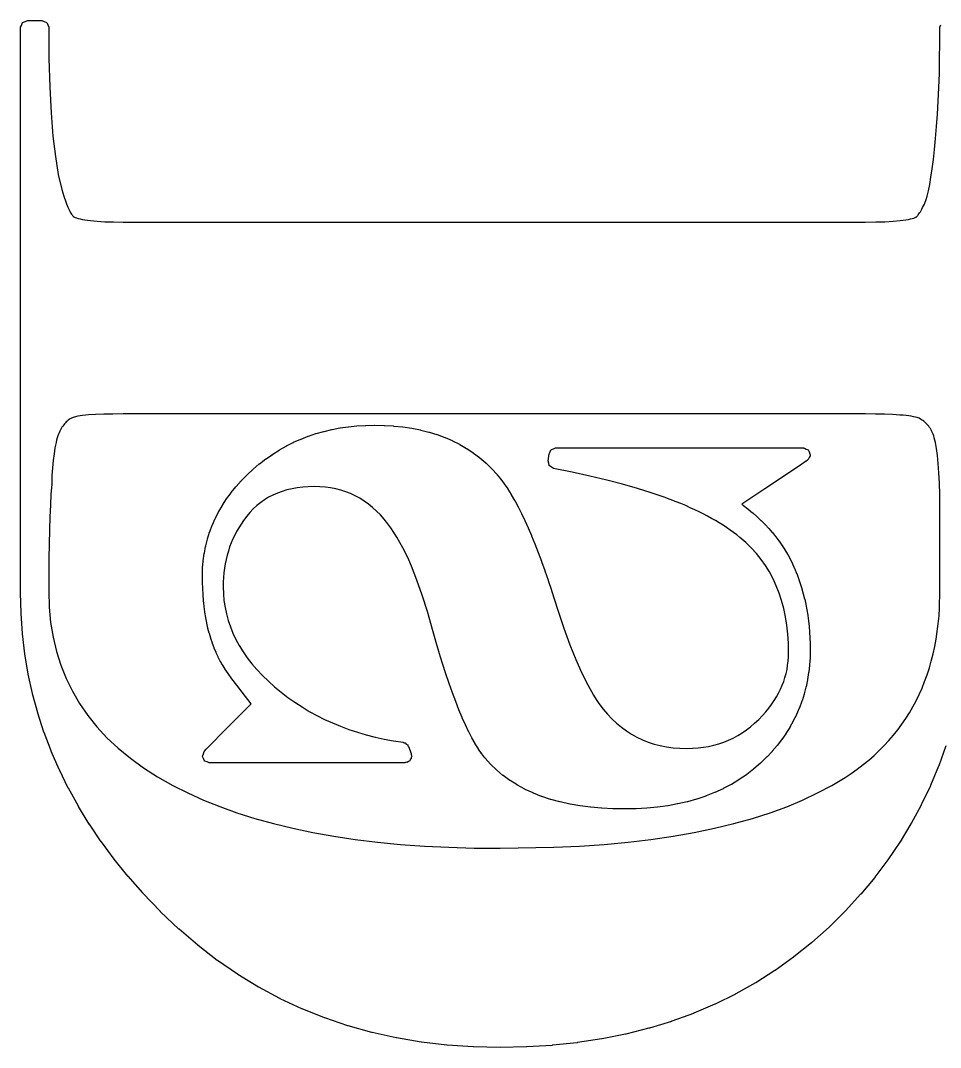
# Model space of a CAD drawing. Extents: x 92.1 to 113.7, y -88.2 to -51.3.
# Drawn here: x 104.79 to 110.61, y -81.39 to -74.89 of the extents above; entities that cross this region are included whole.
import ezdxf

# ---------------------------------------------------------------- set-up
doc = ezdxf.new("R2010")
doc.units = 0
doc.layers.add('BLACK', color=7, linetype='CONTINUOUS')

msp = doc.modelspace()

# ---------------------------------------------------------------- linework, layer by layer
at = {"layer": 'BLACK', "linetype": 'CONTINUOUS'}
for p, q in [((104.793, -74.9346), (104.799, -74.922)), ((104.793, -78.5131), (104.793, -74.9346)), ((104.793, -74.9346), (104.793, -74.9346)), ((104.799, -74.922), (104.806, -74.9042)), ((104.806, -74.9042), (104.824, -74.8968)), ((104.806, -74.9042), (104.806, -74.9042)), ((104.806, -74.9042), (104.806, -74.9042)), ((104.824, -74.8968), (104.836, -74.8916)), ((104.836, -74.8916), (104.928, -74.8916)), ((104.928, -74.8916), (104.943, -74.8978)), ((104.943, -74.8978), (104.958, -74.9039)), ((104.958, -74.9039), (104.958, -74.9041)), ((104.958, -74.9041), (104.959, -74.9042)), ((104.959, -74.9042), (104.965, -74.9192)), ((104.965, -74.9192), (104.971, -74.9342)), ((104.971, -74.9342), (104.973, -75.1319)), ((110.61, -75.0356), (110.611, -74.9344)), ((110.611, -74.9344), (110.617, -74.9192)), ((110.609, -75.1327), (110.61, -75.0356)), ((104.973, -75.1319), (104.978, -75.3125)), ((110.607, -75.2263), (110.609, -75.1327)), ((110.604, -75.316), (110.607, -75.2263)), ((104.978, -75.3125), (104.987, -75.4762)), ((110.6, -75.402), (110.604, -75.316)), ((110.595, -75.4841), (110.6, -75.402)), ((104.987, -75.4762), (104.998, -75.6231)), ((110.59, -75.5624), (110.595, -75.4841)), ((110.583, -75.6372), (110.59, -75.5624)), ((104.998, -75.6231), (105.014, -75.7529)), ((110.576, -75.7071), (110.583, -75.6372)), ((110.569, -75.7713), (110.576, -75.7071)), ((105.014, -75.7529), (105.032, -75.8657)), ((110.562, -75.8296), (110.569, -75.7713)), ((110.554, -75.8821), (110.562, -75.8296)), ((105.032, -75.8657), (105.054, -75.9615)), ((110.546, -75.9285), (110.554, -75.8821)), ((105.054, -75.9615), (105.066, -76.0022)), ((110.529, -76.0035), (110.538, -75.969)), ((110.538, -75.969), (110.546, -75.9285)), ((105.066, -76.0022), (105.079, -76.0395)), ((105.079, -76.0395), (105.083, -76.0509)), ((110.512, -76.0531), (110.517, -76.0411)), ((110.517, -76.0411), (110.522, -76.0299)), ((110.522, -76.0299), (110.525, -76.0181)), ((110.525, -76.0181), (110.529, -76.0035)), ((105.083, -76.0509), (105.087, -76.0618)), ((105.087, -76.0618), (105.092, -76.072)), ((105.092, -76.072), (105.096, -76.0814)), ((105.096, -76.0814), (105.1, -76.0901)), ((105.1, -76.0901), (105.104, -76.0981)), ((105.104, -76.0981), (105.108, -76.1053)), ((105.108, -76.1053), (105.112, -76.1118)), ((110.478, -76.1151), (110.482, -76.1087)), ((110.482, -76.1087), (110.487, -76.1015)), ((110.487, -76.1015), (110.491, -76.0935)), ((110.491, -76.0935), (110.496, -76.0846)), ((110.496, -76.0846), (110.501, -76.0749)), ((110.501, -76.0749), (110.506, -76.0645)), ((110.506, -76.0645), (110.512, -76.0531)), ((105.112, -76.1118), (105.115, -76.1174)), ((105.115, -76.1174), (105.119, -76.1222)), ((105.119, -76.1222), (105.122, -76.1262)), ((105.122, -76.1262), (105.125, -76.1294)), ((105.125, -76.1294), (105.127, -76.1318)), ((105.127, -76.1318), (105.129, -76.1334)), ((105.129, -76.1334), (105.13, -76.1343)), ((105.13, -76.1343), (105.131, -76.1349)), ((105.131, -76.1349), (105.138, -76.1379)), ((105.138, -76.1379), (105.147, -76.1411)), ((105.147, -76.1411), (105.157, -76.1443)), ((105.157, -76.1443), (105.17, -76.1475)), ((105.17, -76.1475), (105.184, -76.1504)), ((105.184, -76.1504), (105.199, -76.1532)), ((105.199, -76.1532), (105.217, -76.1558)), ((105.217, -76.1558), (105.236, -76.1581)), ((105.236, -76.1581), (105.256, -76.1602)), ((105.256, -76.1602), (105.278, -76.162)), ((105.278, -76.162), (105.302, -76.1635)), ((105.302, -76.1635), (105.327, -76.1647)), ((105.327, -76.1647), (105.354, -76.1657)), ((105.354, -76.1657), (105.381, -76.1664)), ((105.381, -76.1664), (105.442, -76.167)), ((105.442, -76.167), (110.14, -76.167)), ((110.14, -76.167), (110.205, -76.1664)), ((110.205, -76.1664), (110.263, -76.1647)), ((110.263, -76.1647), (110.314, -76.1619)), ((110.314, -76.1619), (110.358, -76.1581)), ((110.358, -76.1581), (110.395, -76.1532)), ((110.395, -76.1532), (110.411, -76.1504)), ((110.411, -76.1504), (110.424, -76.1475)), ((110.424, -76.1475), (110.436, -76.1444)), ((110.436, -76.1444), (110.446, -76.1414)), ((110.446, -76.1414), (110.453, -76.1385)), ((110.453, -76.1385), (110.46, -76.1351)), ((110.46, -76.1347), (110.461, -76.1345)), ((110.46, -76.1351), (110.46, -76.1347)), ((110.461, -76.1341), (110.462, -76.1334)), ((110.461, -76.1345), (110.461, -76.1341)), ((110.462, -76.1334), (110.463, -76.1326)), ((110.463, -76.1326), (110.464, -76.1316)), ((110.464, -76.1316), (110.466, -76.1303)), ((110.466, -76.1303), (110.467, -76.1291)), ((110.467, -76.1291), (110.47, -76.1251)), ((110.47, -76.1251), (110.474, -76.1205)), ((110.474, -76.1205), (110.478, -76.1151)), ((105.115, -77.4084), (105.108, -77.4125)), ((105.12, -77.4053), (105.115, -77.4084)), ((105.125, -77.4035), (105.12, -77.4053)), ((105.133, -77.4012), (105.125, -77.4035)), ((105.156, -77.3963), (105.133, -77.4012)), ((105.186, -77.3919), (105.156, -77.3963)), ((105.223, -77.3882), (105.186, -77.3919)), ((105.268, -77.3854), (105.223, -77.3882)), ((105.319, -77.3833), (105.268, -77.3854)), ((105.377, -77.3821), (105.319, -77.3833)), ((105.442, -77.3816), (105.377, -77.3821)), ((110.14, -77.3816), (105.442, -77.3816)), ((110.203, -77.3821), (110.14, -77.3816)), ((110.26, -77.3833), (110.203, -77.3821)), ((110.311, -77.3854), (110.26, -77.3833)), ((110.357, -77.3884), (110.311, -77.3854)), ((110.377, -77.3901), (110.357, -77.3884)), ((110.396, -77.3921), (110.377, -77.3901)), ((110.413, -77.3942), (110.396, -77.3921)), ((110.429, -77.3965), (110.413, -77.3942)), ((110.443, -77.399), (110.429, -77.3965)), ((110.456, -77.4016), (110.443, -77.399)), ((110.466, -77.4042), (110.456, -77.4016)), ((110.473, -77.4064), (110.466, -77.4042)), ((110.479, -77.4093), (110.473, -77.4064)), ((110.487, -77.4136), (110.479, -77.4093)), ((105.05, -77.474), (105.045, -77.4824)), ((105.055, -77.466), (105.05, -77.474)), ((105.06, -77.4584), (105.055, -77.466)), ((105.066, -77.4513), (105.06, -77.4584)), ((105.071, -77.4446), (105.066, -77.4513)), ((105.077, -77.4383), (105.071, -77.4446)), ((105.082, -77.4324), (105.077, -77.4383)), ((105.089, -77.4269), (105.082, -77.4324)), ((105.095, -77.4217), (105.089, -77.4269)), ((105.101, -77.417), (105.095, -77.4217)), ((105.108, -77.4125), (105.101, -77.417)), ((106.764, -77.4799), (106.814, -77.4704)), ((106.814, -77.4704), (106.815, -77.4707)), ((106.815, -77.4707), (106.816, -77.4701)), ((106.816, -77.4701), (106.867, -77.4628)), ((106.867, -77.4628), (106.868, -77.4631)), ((106.868, -77.4631), (106.869, -77.4626)), ((106.869, -77.4626), (106.921, -77.4574)), ((106.921, -77.4574), (106.922, -77.4577)), ((106.922, -77.4572), (106.976, -77.4541)), ((106.922, -77.4577), (106.922, -77.4572)), ((106.976, -77.4544), (106.977, -77.454)), ((106.976, -77.4541), (106.976, -77.4544)), ((106.977, -77.454), (107.031, -77.453)), ((107.031, -77.453), (107.032, -77.4533)), ((107.032, -77.4533), (107.033, -77.453)), ((107.033, -77.453), (107.093, -77.4542)), ((107.093, -77.4542), (107.094, -77.4545)), ((107.094, -77.4545), (107.095, -77.4542)), ((107.095, -77.4542), (107.153, -77.4577)), ((107.153, -77.4577), (107.154, -77.4581)), ((107.154, -77.4581), (107.155, -77.4579)), ((107.155, -77.4579), (107.212, -77.4637)), ((107.212, -77.4637), (107.212, -77.4642)), ((107.212, -77.4642), (107.213, -77.4639)), ((107.213, -77.4639), (107.268, -77.472)), ((107.268, -77.472), (107.269, -77.4726)), ((107.269, -77.4726), (107.27, -77.4724)), ((107.27, -77.4724), (107.323, -77.4828)), ((110.495, -77.4181), (110.487, -77.4136)), ((110.502, -77.423), (110.495, -77.4181)), ((110.509, -77.4282), (110.502, -77.423)), ((110.516, -77.4337), (110.509, -77.4282)), ((110.522, -77.4396), (110.516, -77.4337)), ((110.528, -77.4458), (110.522, -77.4396)), ((110.534, -77.4524), (110.528, -77.4458)), ((110.54, -77.4594), (110.534, -77.4524)), ((110.545, -77.4669), (110.54, -77.4594)), ((110.55, -77.4747), (110.545, -77.4669)), ((110.555, -77.483), (110.55, -77.4747)), ((105.025, -77.5336), (105.021, -77.5475)), ((105.029, -77.5209), (105.025, -77.5336)), ((105.033, -77.5099), (105.029, -77.5209)), ((105.037, -77.5007), (105.033, -77.5099)), ((105.041, -77.4913), (105.037, -77.5007)), ((105.045, -77.4824), (105.041, -77.4913)), ((106.521, -77.5612), (106.566, -77.5413)), ((106.566, -77.5413), (106.567, -77.5413)), ((106.567, -77.5413), (106.568, -77.5405)), ((106.568, -77.5405), (106.613, -77.5228)), ((106.613, -77.5228), (106.614, -77.5228)), ((106.614, -77.5228), (106.615, -77.5221)), ((106.615, -77.5221), (106.662, -77.5064)), ((106.662, -77.5064), (106.663, -77.5065)), ((106.663, -77.5065), (106.664, -77.5058)), ((106.664, -77.5058), (106.712, -77.4922)), ((106.712, -77.4922), (106.713, -77.4924)), ((106.713, -77.4924), (106.714, -77.4917)), ((106.714, -77.4917), (106.762, -77.4803)), ((106.762, -77.4803), (106.763, -77.4804)), ((106.763, -77.4804), (106.764, -77.4799)), ((107.323, -77.4828), (107.324, -77.4835)), ((107.324, -77.4835), (107.325, -77.4833)), ((107.325, -77.4833), (107.376, -77.4961)), ((107.376, -77.4961), (107.377, -77.4968)), ((107.377, -77.4968), (107.378, -77.4967)), ((107.378, -77.4967), (107.428, -77.5118)), ((107.428, -77.5118), (107.429, -77.5126)), ((107.429, -77.5126), (107.43, -77.5125)), ((107.43, -77.5125), (107.477, -77.5299)), ((107.477, -77.5299), (107.478, -77.5308)), ((107.478, -77.5308), (107.48, -77.5308)), ((107.48, -77.5308), (107.525, -77.5505)), ((110.56, -77.4917), (110.555, -77.483)), ((110.564, -77.5009), (110.56, -77.4917)), ((110.568, -77.5103), (110.564, -77.5009)), ((110.572, -77.5205), (110.568, -77.5103)), ((110.575, -77.5321), (110.572, -77.5205)), ((110.582, -77.5624), (110.575, -77.5321)), ((105.011, -77.5958), (105.008, -77.6142)), ((105.014, -77.5786), (105.011, -77.5958)), ((105.018, -77.5625), (105.014, -77.5786)), ((105.021, -77.5475), (105.018, -77.5625)), ((106.432, -77.609), (106.474, -77.585)), ((106.474, -77.585), (106.475, -77.5849)), ((106.475, -77.5849), (106.476, -77.584)), ((106.476, -77.584), (106.519, -77.5621)), ((106.519, -77.5621), (106.521, -77.562)), ((106.521, -77.562), (106.521, -77.5612)), ((107.525, -77.5505), (107.526, -77.5515)), ((107.526, -77.5515), (107.527, -77.5516)), ((107.527, -77.5516), (107.571, -77.5737)), ((107.571, -77.5737), (107.572, -77.5747)), ((107.572, -77.5747), (107.573, -77.5749)), ((107.573, -77.5749), (107.615, -77.5993)), ((107.615, -77.5993), (107.616, -77.6004)), ((107.616, -77.6004), (107.618, -77.6006)), ((107.618, -77.6006), (107.658, -77.6273)), ((108.152, -77.6082), (108.153, -77.6058)), ((108.153, -77.6058), (108.166, -77.602)), ((108.166, -77.602), (108.179, -77.5967)), ((108.179, -77.5967), (109.747, -77.5967)), ((109.747, -77.5967), (109.75, -77.598)), ((109.75, -77.598), (109.753, -77.5972)), ((109.753, -77.5972), (109.765, -77.6041)), ((109.765, -77.6041), (109.777, -77.6093)), ((110.589, -77.5996), (110.582, -77.5624)), ((110.595, -77.6441), (110.589, -77.5996)), ((105.005, -77.6333), (105, -77.6755)), ((105.008, -77.6142), (105.005, -77.6333)), ((106.306, -77.697), (106.345, -77.6667)), ((106.345, -77.6667), (106.346, -77.6665)), ((106.346, -77.6665), (106.347, -77.6655)), ((106.347, -77.6655), (106.387, -77.6373)), ((106.387, -77.6373), (106.388, -77.6371)), ((106.388, -77.6371), (106.389, -77.6362)), ((106.389, -77.6362), (106.43, -77.6101)), ((106.43, -77.6101), (106.431, -77.6099)), ((106.431, -77.6099), (106.432, -77.609)), ((107.658, -77.6273), (107.658, -77.6285)), ((107.658, -77.6285), (107.66, -77.6289)), ((107.66, -77.6289), (107.698, -77.6579)), ((107.698, -77.6579), (107.699, -77.6591)), ((107.699, -77.6591), (107.7, -77.6595)), ((107.7, -77.6595), (107.737, -77.6909)), ((108.131, -77.6789), (108.137, -77.6344)), ((108.137, -77.6344), (108.144, -77.6222)), ((108.144, -77.6222), (108.149, -77.6093)), ((108.149, -77.6093), (108.152, -77.6082)), ((109.774, -77.6714), (109.772, -77.6743)), ((109.777, -77.6701), (109.774, -77.6714)), ((109.777, -77.6093), (109.779, -77.6124)), ((109.783, -77.6576), (109.777, -77.6701)), ((109.779, -77.6124), (109.782, -77.6141)), ((109.782, -77.6141), (109.785, -77.6272)), ((109.789, -77.6461), (109.783, -77.6576)), ((109.785, -77.6272), (109.79, -77.6397)), ((109.79, -77.6397), (109.789, -77.6428)), ((109.789, -77.6428), (109.789, -77.6461)), ((110.6, -77.6955), (110.595, -77.6441)), ((104.996, -77.7218), (104.992, -77.7721)), ((105, -77.6755), (104.996, -77.7218)), ((106.227, -77.7664), (106.265, -77.7319)), ((106.265, -77.7319), (106.266, -77.7316)), ((106.266, -77.7307), (106.304, -77.6983)), ((106.266, -77.7316), (106.266, -77.7307)), ((106.304, -77.6983), (106.305, -77.698)), ((106.305, -77.698), (106.306, -77.697)), ((107.737, -77.6909), (107.737, -77.6921)), ((107.737, -77.6921), (107.739, -77.6927)), ((107.739, -77.6927), (107.773, -77.7263)), ((107.773, -77.7263), (107.774, -77.7276)), ((107.774, -77.7276), (107.775, -77.7282)), ((107.775, -77.7282), (107.808, -77.7642)), ((108.135, -77.6933), (108.131, -77.6789)), ((108.138, -77.708), (108.135, -77.6933)), ((108.139, -77.709), (108.138, -77.708)), ((108.14, -77.7106), (108.139, -77.709)), ((108.153, -77.718), (108.14, -77.7106)), ((108.165, -77.7264), (108.153, -77.718)), ((108.284, -77.7502), (108.165, -77.7264)), ((109.736, -77.7004), (109.646, -77.7608)), ((109.76, -77.6832), (109.736, -77.7001)), ((109.736, -77.7001), (109.736, -77.7002)), ((109.736, -77.7002), (109.736, -77.7004)), ((109.761, -77.6826), (109.76, -77.6832)), ((109.762, -77.6824), (109.761, -77.6826)), ((109.772, -77.6743), (109.762, -77.6824)), ((110.604, -77.7537), (110.6, -77.6955)), ((104.992, -77.7721), (104.99, -77.827)), ((106.191, -77.8029), (106.226, -77.7677)), ((106.226, -77.7677), (106.227, -77.7673)), ((106.227, -77.7673), (106.227, -77.7664)), ((107.808, -77.7642), (107.808, -77.7656)), ((107.808, -77.7656), (107.81, -77.7663)), ((107.81, -77.7663), (107.831, -77.7929)), ((107.831, -77.7929), (107.831, -77.7939)), ((107.831, -77.7939), (107.832, -77.7944)), ((107.832, -77.7944), (107.853, -77.8234)), ((108.396, -77.7747), (108.284, -77.7502)), ((108.503, -77.8), (108.396, -77.7747)), ((108.603, -77.826), (108.503, -77.8)), ((109.646, -77.7609), (109.502, -77.8566)), ((109.646, -77.7608), (109.646, -77.7608)), ((109.646, -77.7608), (109.646, -77.7609)), ((110.608, -77.8187), (110.604, -77.7537)), ((104.99, -77.8278), (104.985, -77.8903)), ((104.99, -77.827), (104.989, -77.8274)), ((104.989, -77.8274), (104.99, -77.8278)), ((106.126, -77.8787), (106.156, -77.8419)), ((106.156, -77.8419), (106.157, -77.8414)), ((106.157, -77.8414), (106.158, -77.8404)), ((106.158, -77.8404), (106.19, -77.8044)), ((106.19, -77.8044), (106.191, -77.8039)), ((106.191, -77.8039), (106.191, -77.8029)), ((106.479, -77.8624), (106.448, -77.8717)), ((106.511, -77.8548), (106.479, -77.8624)), ((106.544, -77.8489), (106.511, -77.8548)), ((106.579, -77.8446), (106.544, -77.8489)), ((106.614, -77.842), (106.579, -77.8446)), ((106.651, -77.8412), (106.614, -77.842)), ((106.687, -77.8421), (106.651, -77.8412)), ((106.722, -77.8449), (106.687, -77.8421)), ((106.755, -77.8495), (106.722, -77.8449)), ((106.788, -77.8559), (106.755, -77.8495)), ((106.82, -77.8641), (106.788, -77.8559)), ((106.851, -77.8742), (106.82, -77.8641)), ((107.853, -77.8234), (107.854, -77.8243)), ((107.854, -77.8243), (107.854, -77.8248)), ((107.854, -77.8248), (107.876, -77.8563)), ((107.876, -77.8563), (107.876, -77.8571)), ((107.876, -77.8571), (107.876, -77.8575)), ((107.876, -77.8575), (107.898, -77.8915)), ((108.697, -77.8527), (108.603, -77.826)), ((108.784, -77.8802), (108.697, -77.8527)), ((109.502, -77.8566), (109.357, -77.9529)), ((109.502, -77.8566), (109.502, -77.8566)), ((109.502, -77.8566), (109.502, -77.8566)), ((110.611, -77.89), (110.608, -77.8187)), ((104.985, -77.8903), (104.982, -77.9589)), ((106.071, -77.9581), (106.096, -77.9198)), ((106.096, -77.9198), (106.097, -77.9191)), ((106.097, -77.918), (106.125, -77.8804)), ((106.097, -77.9191), (106.097, -77.918)), ((106.125, -77.8804), (106.126, -77.8798)), ((106.126, -77.8798), (106.126, -77.8787)), ((106.337, -77.9251), (106.313, -77.9426)), ((106.363, -77.9093), (106.337, -77.9251)), ((106.39, -77.8951), (106.363, -77.9093)), ((106.419, -77.8826), (106.39, -77.8951)), ((106.448, -77.8717), (106.419, -77.8826)), ((106.881, -77.886), (106.851, -77.8742)), ((106.91, -77.8997), (106.881, -77.886)), ((106.939, -77.9152), (106.91, -77.8997)), ((106.967, -77.9326), (106.939, -77.9152)), ((107.898, -77.8915), (107.898, -77.8922)), ((107.898, -77.8922), (107.898, -77.8926)), ((107.898, -77.8926), (107.919, -77.929)), ((107.919, -77.929), (107.919, -77.9296)), ((107.919, -77.9296), (107.92, -77.93)), ((107.92, -77.93), (107.941, -77.9688)), ((108.866, -77.9083), (108.784, -77.8802)), ((108.942, -77.9372), (108.866, -77.9083)), ((110.611, -78.5033), (110.611, -77.89)), ((104.982, -77.9589), (104.978, -78.0337)), ((106.047, -77.9992), (106.07, -77.9601)), ((106.07, -77.9601), (106.071, -77.9593)), ((106.071, -77.9593), (106.071, -77.9581)), ((106.266, -77.9826), (106.244, -78.0052)), ((106.289, -77.9617), (106.266, -77.9826)), ((106.313, -77.9426), (106.289, -77.9617)), ((106.994, -77.9518), (106.967, -77.9326)), ((107.02, -77.973), (106.994, -77.9518)), ((107.045, -77.996), (107.02, -77.973)), ((107.07, -78.021), (107.045, -77.996)), ((107.941, -77.9688), (107.941, -77.9694)), ((107.941, -77.9694), (107.942, -77.9698)), ((107.942, -77.9698), (107.963, -78.0111)), ((108.972, -77.9494), (108.942, -77.9372)), ((109.002, -77.962), (108.972, -77.9494)), ((109.031, -77.9748), (109.002, -77.962)), ((109.059, -77.9878), (109.031, -77.9748)), ((109.087, -78.0011), (109.059, -77.9878)), ((109.357, -77.9529), (109.367, -77.9601)), ((109.367, -77.9601), (109.367, -77.9607)), ((109.367, -77.9607), (109.368, -77.9609)), ((109.368, -77.9609), (109.396, -77.9831)), ((109.396, -77.9831), (109.397, -77.9837)), ((109.397, -77.9837), (109.397, -77.9839)), ((109.397, -77.9839), (109.425, -78.0066)), ((104.978, -78.0337), (104.976, -78.1151)), ((106.007, -78.0839), (106.024, -78.0433)), ((106.024, -78.0433), (106.025, -78.0424)), ((106.025, -78.0424), (106.026, -78.0411)), ((106.026, -78.0411), (106.046, -78.0012)), ((106.046, -78.0012), (106.047, -78.0004)), ((106.047, -78.0004), (106.047, -77.9992)), ((106.204, -78.0562), (106.188, -78.0786)), ((106.224, -78.0296), (106.204, -78.0562)), ((106.244, -78.0052), (106.224, -78.0296)), ((107.094, -78.048), (107.07, -78.021)), ((107.117, -78.0771), (107.094, -78.048)), ((107.963, -78.0111), (107.963, -78.0116)), ((107.963, -78.0116), (107.963, -78.012)), ((107.963, -78.012), (107.984, -78.0556)), ((107.984, -78.0556), (107.984, -78.0561)), ((107.984, -78.0561), (107.984, -78.0565)), ((107.984, -78.0565), (108.005, -78.1026)), ((109.113, -78.0146), (109.087, -78.0011)), ((109.14, -78.0284), (109.113, -78.0146)), ((109.165, -78.0424), (109.14, -78.0284)), ((109.19, -78.0567), (109.165, -78.0424)), ((109.214, -78.0712), (109.19, -78.0567)), ((109.425, -78.0066), (109.425, -78.0072)), ((109.425, -78.0072), (109.426, -78.0074)), ((109.426, -78.0074), (109.452, -78.0305)), ((109.452, -78.0305), (109.452, -78.0312)), ((109.452, -78.0312), (109.453, -78.0315)), ((109.453, -78.0315), (109.478, -78.0551)), ((109.478, -78.0551), (109.478, -78.0557)), ((109.478, -78.0557), (109.479, -78.056)), ((109.479, -78.056), (109.503, -78.0801)), ((104.976, -78.1151), (104.972, -78.2968)), ((105.99, -78.1275), (106.006, -78.0861)), ((106.006, -78.0852), (106.007, -78.0839)), ((106.006, -78.0861), (106.006, -78.0852)), ((106.16, -78.1247), (106.148, -78.1486)), ((106.174, -78.1014), (106.16, -78.1247)), ((106.188, -78.0786), (106.174, -78.1014)), ((107.137, -78.1033), (107.117, -78.0771)), ((107.156, -78.1316), (107.137, -78.1033)), ((108.005, -78.1026), (108.005, -78.103)), ((108.005, -78.103), (108.006, -78.1034)), ((108.006, -78.1034), (108.027, -78.1519)), ((109.238, -78.086), (109.214, -78.0712)), ((109.261, -78.101), (109.238, -78.086)), ((109.283, -78.1162), (109.261, -78.101)), ((109.304, -78.1317), (109.283, -78.1162)), ((109.503, -78.0801), (109.503, -78.0808)), ((109.503, -78.0808), (109.504, -78.0811)), ((109.504, -78.0811), (109.527, -78.1056)), ((109.527, -78.1056), (109.527, -78.1064)), ((109.527, -78.1064), (109.528, -78.1067)), ((109.528, -78.1067), (109.55, -78.1317)), ((105.965, -78.2173), (105.975, -78.1744)), ((105.975, -78.1744), (105.976, -78.1733)), ((105.976, -78.172), (105.989, -78.1299)), ((105.976, -78.1733), (105.976, -78.172)), ((105.989, -78.1299), (105.99, -78.1289)), ((105.99, -78.1289), (105.99, -78.1275)), ((106.136, -78.1729), (106.126, -78.1978)), ((106.148, -78.1486), (106.136, -78.1729)), ((107.175, -78.1619), (107.156, -78.1316)), ((107.194, -78.1943), (107.175, -78.1619)), ((108.027, -78.1519), (108.027, -78.1523)), ((108.027, -78.1523), (108.027, -78.1526)), ((108.027, -78.1526), (108.048, -78.2036)), ((109.325, -78.1474), (109.304, -78.1317)), ((109.345, -78.1631), (109.325, -78.1474)), ((109.382, -78.1955), (109.345, -78.1631)), ((109.55, -78.1317), (109.55, -78.1325)), ((109.55, -78.1325), (109.551, -78.1329)), ((109.551, -78.1329), (109.571, -78.1583)), ((109.571, -78.1583), (109.572, -78.1591)), ((109.572, -78.1591), (109.572, -78.1595)), ((109.572, -78.1595), (109.592, -78.1855)), ((109.592, -78.1855), (109.592, -78.1863)), ((109.592, -78.1863), (109.593, -78.1867)), ((109.593, -78.1867), (109.611, -78.2131)), ((105.956, -78.2634), (105.964, -78.2197)), ((105.964, -78.2197), (105.965, -78.2186)), ((105.965, -78.2186), (105.965, -78.2173)), ((106.108, -78.2491), (106.1, -78.2756)), ((106.116, -78.2232), (106.108, -78.2491)), ((106.126, -78.1978), (106.116, -78.2232)), ((107.212, -78.2289), (107.194, -78.1943)), ((107.231, -78.2655), (107.212, -78.2289)), ((108.048, -78.2036), (108.048, -78.204)), ((108.048, -78.204), (108.048, -78.2043)), ((108.048, -78.2043), (108.069, -78.2577)), ((109.417, -78.2293), (109.382, -78.1955)), ((109.45, -78.2648), (109.417, -78.2293)), ((109.611, -78.2131), (109.612, -78.2139)), ((109.612, -78.2139), (109.612, -78.2144)), ((109.612, -78.2144), (109.63, -78.2413)), ((109.63, -78.2413), (109.63, -78.2421)), ((109.63, -78.2421), (109.63, -78.2426)), ((109.63, -78.2426), (109.647, -78.2699)), ((104.972, -78.2968), (104.971, -78.5041)), ((105.945, -78.3579), (105.949, -78.3126)), ((105.949, -78.3103), (105.955, -78.2658)), ((105.95, -78.3115), (105.949, -78.3103)), ((105.949, -78.3126), (105.95, -78.3115)), ((105.955, -78.2658), (105.956, -78.2647)), ((105.956, -78.2647), (105.956, -78.2634)), ((106.094, -78.3026), (106.088, -78.3302)), ((106.1, -78.2756), (106.094, -78.3026)), ((107.249, -78.3042), (107.231, -78.2655)), ((107.266, -78.3447), (107.249, -78.3042)), ((108.069, -78.2577), (108.069, -78.2581)), ((108.069, -78.2581), (108.069, -78.2583)), ((108.069, -78.2583), (108.09, -78.3142)), ((108.09, -78.3142), (108.09, -78.3145)), ((108.09, -78.3145), (108.09, -78.3148)), ((108.09, -78.3148), (108.111, -78.3731)), ((109.48, -78.302), (109.45, -78.2648)), ((109.507, -78.341), (109.48, -78.302)), ((109.647, -78.2699), (109.647, -78.2708)), ((109.647, -78.2708), (109.648, -78.2714)), ((109.648, -78.2714), (109.663, -78.2991)), ((109.663, -78.2991), (109.663, -78.3)), ((109.663, -78.3), (109.663, -78.3006)), ((109.663, -78.3006), (109.678, -78.3288)), ((105.944, -78.4062), (105.945, -78.3602)), ((105.946, -78.3591), (105.945, -78.3579)), ((105.945, -78.3602), (105.946, -78.3591)), ((106.084, -78.3583), (106.08, -78.3871)), ((106.088, -78.3302), (106.084, -78.3583)), ((107.301, -78.4327), (107.266, -78.3447)), ((108.111, -78.3731), (108.111, -78.3734)), ((108.111, -78.3734), (108.111, -78.3736)), ((108.111, -78.3736), (108.131, -78.4343)), ((109.532, -78.3818), (109.507, -78.341)), ((109.555, -78.4244), (109.532, -78.3818)), ((109.678, -78.3288), (109.678, -78.3298)), ((109.678, -78.3298), (109.678, -78.3305)), ((109.678, -78.3305), (109.691, -78.3598)), ((109.691, -78.3598), (109.691, -78.3605)), ((109.691, -78.3605), (109.692, -78.361)), ((109.692, -78.361), (109.704, -78.3908)), ((105.944, -78.4068), (105.944, -78.4062)), ((105.944, -78.4079), (105.944, -78.4068)), ((105.944, -78.4471), (105.944, -78.4079)), ((105.945, -78.4476), (105.944, -78.4471)), ((105.944, -78.4481), (105.945, -78.4476)), ((105.946, -78.4864), (105.944, -78.4481)), ((106.076, -78.4463), (106.075, -78.4765)), ((106.077, -78.4164), (106.076, -78.4463)), ((106.08, -78.3871), (106.077, -78.4164)), ((107.335, -78.5287), (107.301, -78.4327)), ((108.131, -78.4343), (108.131, -78.4346)), ((108.131, -78.4346), (108.132, -78.4348)), ((108.132, -78.4348), (108.152, -78.498)), ((109.575, -78.4688), (109.555, -78.4244)), ((109.704, -78.3908), (109.704, -78.3915)), ((109.704, -78.3915), (109.705, -78.392)), ((109.705, -78.392), (109.716, -78.4222)), ((109.716, -78.4222), (109.716, -78.4229)), ((109.716, -78.4229), (109.716, -78.4234)), ((109.716, -78.4234), (109.727, -78.4541)), ((104.794, -78.5136), (104.793, -78.5131)), ((104.793, -78.5141), (104.794, -78.5136)), ((104.796, -78.6429), (104.793, -78.5141)), ((104.971, -78.5041), (104.971, -78.5043)), ((104.971, -78.5043), (104.974, -78.604)), ((105.946, -78.4869), (105.946, -78.4864)), ((105.946, -78.4874), (105.946, -78.4869)), ((105.948, -78.5248), (105.946, -78.4874)), ((106.075, -78.4765), (106.077, -78.5204)), ((108.152, -78.498), (108.152, -78.4982)), ((108.152, -78.4982), (108.152, -78.4984)), ((108.152, -78.4984), (108.192, -78.6231)), ((109.594, -78.515), (109.575, -78.4688)), ((109.609, -78.5632), (109.594, -78.515)), ((109.727, -78.4541), (109.727, -78.4548)), ((109.727, -78.4548), (109.727, -78.4553)), ((109.727, -78.4553), (109.737, -78.4865)), ((109.737, -78.4865), (109.737, -78.4872)), ((109.737, -78.4872), (109.737, -78.4877)), ((109.737, -78.4877), (109.746, -78.5194)), ((110.608, -78.609), (110.611, -78.5033)), ((105.948, -78.5253), (105.948, -78.5248)), ((105.948, -78.5258), (105.948, -78.5253)), ((105.951, -78.5623), (105.948, -78.5258)), ((105.951, -78.5629), (105.951, -78.5623)), ((105.951, -78.5634), (105.951, -78.5629)), ((105.955, -78.599), (105.951, -78.5634)), ((106.077, -78.5204), (106.08, -78.5633)), ((106.08, -78.5633), (106.087, -78.6057)), ((107.368, -78.633), (107.335, -78.5287)), ((109.623, -78.6133), (109.609, -78.5632)), ((109.746, -78.5194), (109.746, -78.52)), ((109.746, -78.52), (109.746, -78.5205)), ((109.746, -78.5205), (109.754, -78.5526)), ((109.754, -78.5526), (109.754, -78.5533)), ((109.754, -78.5533), (109.755, -78.5538)), ((109.755, -78.5538), (109.762, -78.5864)), ((104.797, -78.6439), (104.796, -78.6429)), ((104.797, -78.6449), (104.797, -78.6439)), ((104.805, -78.7721), (104.797, -78.6449)), ((104.974, -78.604), (104.983, -78.7008)), ((105.955, -78.5996), (105.955, -78.599)), ((105.955, -78.6002), (105.955, -78.5996)), ((105.959, -78.6349), (105.955, -78.6002)), ((105.96, -78.6355), (105.959, -78.6349)), ((105.96, -78.6361), (105.96, -78.6355)), ((105.965, -78.6699), (105.96, -78.6361)), ((106.087, -78.6057), (106.096, -78.6474)), ((107.4, -78.7459), (107.368, -78.633)), ((108.192, -78.6231), (108.231, -78.7375)), ((109.633, -78.6653), (109.623, -78.6133)), ((109.762, -78.5864), (109.762, -78.587)), ((109.762, -78.587), (109.762, -78.5875)), ((109.762, -78.5875), (109.769, -78.6206)), ((109.769, -78.6206), (109.768, -78.6212)), ((109.768, -78.6212), (109.769, -78.6217)), ((109.769, -78.6217), (109.774, -78.6552)), ((110.605, -78.6597), (110.608, -78.609)), ((104.983, -78.7008), (104.999, -78.7944)), ((105.965, -78.6705), (105.965, -78.6699)), ((105.965, -78.6712), (105.965, -78.6705)), ((105.972, -78.7041), (105.965, -78.6712)), ((105.972, -78.7047), (105.972, -78.7041)), ((105.972, -78.7054), (105.972, -78.7047)), ((105.979, -78.7374), (105.972, -78.7054)), ((106.096, -78.6474), (106.107, -78.6886)), ((106.107, -78.6886), (106.121, -78.7291)), ((109.642, -78.7192), (109.633, -78.6653)), ((109.774, -78.6552), (109.774, -78.6558)), ((109.774, -78.6558), (109.774, -78.6564)), ((109.774, -78.6564), (109.779, -78.6904)), ((109.779, -78.6904), (109.779, -78.6909)), ((109.779, -78.6909), (109.779, -78.6915)), ((109.779, -78.6915), (109.783, -78.7259)), ((110.594, -78.7588), (110.6, -78.7097)), ((110.6, -78.7097), (110.605, -78.6597)), ((104.806, -78.7731), (104.805, -78.7721)), ((104.806, -78.7742), (104.806, -78.7731)), ((104.821, -78.8998), (104.806, -78.7742)), ((105.98, -78.738), (105.979, -78.7374)), ((105.979, -78.7388), (105.98, -78.738)), ((105.987, -78.7699), (105.979, -78.7388)), ((105.988, -78.7705), (105.987, -78.7699)), ((105.988, -78.7713), (105.988, -78.7705)), ((105.997, -78.8016), (105.988, -78.7713)), ((106.121, -78.7291), (106.137, -78.7692)), ((106.137, -78.7692), (106.156, -78.8088)), ((107.4, -78.746), (107.4, -78.7459)), ((107.4, -78.7461), (107.4, -78.746)), ((107.421, -78.8206), (107.4, -78.7461)), ((108.231, -78.7375), (108.269, -78.8421)), ((109.648, -78.7751), (109.642, -78.7192)), ((109.652, -78.833), (109.648, -78.7751)), ((109.783, -78.7259), (109.783, -78.7265)), ((109.783, -78.7265), (109.783, -78.727)), ((109.783, -78.727), (109.786, -78.7619)), ((109.786, -78.7619), (109.786, -78.7624)), ((109.786, -78.7624), (109.786, -78.763)), ((109.786, -78.763), (109.788, -78.7983)), ((110.587, -78.8068), (110.594, -78.7588)), ((104.999, -78.7944), (105.02, -78.8847)), ((105.997, -78.8022), (105.997, -78.8016)), ((105.997, -78.803), (105.997, -78.8022)), ((106.007, -78.8324), (105.997, -78.803)), ((106.007, -78.833), (106.007, -78.8324)), ((106.007, -78.8338), (106.007, -78.833)), ((106.018, -78.8623), (106.007, -78.8338)), ((106.156, -78.8088), (106.177, -78.8478)), ((107.421, -78.8208), (107.421, -78.8206)), ((107.421, -78.821), (107.421, -78.8208)), ((107.442, -78.8923), (107.421, -78.821)), ((109.653, -78.8927), (109.652, -78.833)), ((109.788, -78.7983), (109.788, -78.7989)), ((109.788, -78.7989), (109.788, -78.7994)), ((109.788, -78.7994), (109.79, -78.8352)), ((109.79, -78.8352), (109.789, -78.8357)), ((109.789, -78.8357), (109.79, -78.8362)), ((109.79, -78.8362), (109.79, -78.8725)), ((110.578, -78.8539), (110.587, -78.8068)), ((104.821, -78.9008), (104.821, -78.8998)), ((104.821, -78.9019), (104.821, -78.9008)), ((104.842, -79.026), (104.821, -78.9019)), ((105.02, -78.8847), (105.048, -78.9719)), ((106.018, -78.8629), (106.018, -78.8623)), ((106.018, -78.8638), (106.018, -78.8629)), ((106.03, -78.8914), (106.018, -78.8638)), ((106.03, -78.892), (106.03, -78.8914)), ((106.03, -78.8929), (106.03, -78.892)), ((106.043, -78.9196), (106.03, -78.8929)), ((106.177, -78.8478), (106.201, -78.8864)), ((106.201, -78.8864), (106.228, -78.9245)), ((107.442, -78.8925), (107.442, -78.8923)), ((107.442, -78.8927), (107.442, -78.8925)), ((107.463, -78.9607), (107.442, -78.8927)), ((108.269, -78.8421), (108.307, -78.9367)), ((109.652, -78.9196), (109.653, -78.8927)), ((109.79, -78.874), (109.789, -78.9212)), ((109.79, -78.8725), (109.79, -78.8732)), ((109.79, -78.8732), (109.79, -78.874)), ((110.556, -78.9453), (110.568, -78.9001)), ((110.568, -78.9001), (110.578, -78.8539)), ((106.043, -78.9202), (106.043, -78.9196)), ((106.043, -78.9211), (106.043, -78.9202)), ((106.056, -78.947), (106.043, -78.9211)), ((106.057, -78.9478), (106.056, -78.947)), ((106.058, -78.9491), (106.057, -78.9478)), ((106.068, -78.9678), (106.058, -78.9491)), ((106.069, -78.9685), (106.068, -78.9678)), ((106.07, -78.9696), (106.069, -78.9685)), ((106.085, -78.9934), (106.07, -78.9696)), ((106.228, -78.9245), (106.257, -78.9622)), ((106.257, -78.9622), (106.289, -78.9993)), ((107.463, -78.9609), (107.463, -78.9607)), ((107.463, -78.9612), (107.463, -78.9609)), ((107.484, -79.0258), (107.463, -78.9612)), ((108.307, -78.9367), (108.345, -79.0213)), ((109.647, -78.9724), (109.65, -78.9462)), ((109.65, -78.9462), (109.652, -78.9196)), ((109.786, -78.9694), (109.785, -78.9704)), ((109.785, -78.9704), (109.786, -78.9714)), ((109.789, -78.9231), (109.786, -78.9694)), ((109.789, -78.9212), (109.789, -78.9221)), ((109.789, -78.9221), (109.789, -78.9231)), ((110.544, -78.9895), (110.556, -78.9453)), ((104.842, -79.027), (104.842, -79.026)), ((104.842, -79.0281), (104.842, -79.027)), ((104.869, -79.1506), (104.842, -79.0281)), ((105.048, -78.9719), (105.081, -79.0559)), ((106.086, -78.9938), (106.085, -78.9934)), ((106.086, -78.9945), (106.086, -78.9938)), ((106.106, -79.0234), (106.086, -78.9945)), ((106.106, -79.0236), (106.106, -79.0234)), ((106.106, -79.0241), (106.106, -79.0236)), ((106.131, -79.0581), (106.106, -79.0241)), ((106.289, -78.9993), (106.324, -79.036)), ((106.324, -79.036), (106.361, -79.0722)), ((107.484, -79.026), (107.484, -79.0258)), ((107.484, -79.0264), (107.484, -79.026)), ((107.505, -79.0877), (107.484, -79.0264)), ((108.345, -79.0213), (108.382, -79.0959)), ((109.63, -79.0493), (109.637, -79.024)), ((109.637, -79.024), (109.643, -78.9984)), ((109.643, -78.9984), (109.647, -78.9724)), ((109.78, -79.0188), (109.773, -79.0634)), ((109.781, -79.0168), (109.78, -79.0178)), ((109.78, -79.0178), (109.78, -79.0188)), ((109.786, -78.9714), (109.781, -79.0168)), ((110.514, -79.0752), (110.53, -79.0328)), ((110.53, -79.0328), (110.544, -78.9895)), ((105.081, -79.0559), (105.121, -79.1369)), ((106.131, -79.0583), (106.131, -79.0581)), ((106.131, -79.0586), (106.131, -79.0583)), ((106.161, -79.0977), (106.131, -79.0586)), ((106.161, -79.0978), (106.161, -79.0977)), ((106.161, -79.0981), (106.161, -79.0978)), ((106.195, -79.1423), (106.161, -79.0981)), ((106.361, -79.0722), (106.401, -79.108)), ((107.505, -79.088), (107.505, -79.0877)), ((107.505, -79.0883), (107.505, -79.088)), ((107.526, -79.1464), (107.505, -79.0883)), ((108.382, -79.0959), (108.418, -79.1606)), ((109.601, -79.1238), (109.612, -79.0992)), ((109.612, -79.0992), (109.622, -79.0744)), ((109.622, -79.0744), (109.63, -79.0493)), ((109.773, -79.0654), (109.764, -79.1091)), ((109.773, -79.0634), (109.773, -79.0643)), ((109.773, -79.0643), (109.773, -79.0654)), ((110.498, -79.1166), (110.514, -79.0752)), ((104.869, -79.1515), (104.869, -79.1506)), ((104.869, -79.1526), (104.869, -79.1515)), ((104.902, -79.2736), (104.869, -79.1526)), ((105.121, -79.1369), (105.166, -79.2148)), ((106.195, -79.1424), (106.195, -79.1423)), ((106.195, -79.1427), (106.195, -79.1424)), ((106.253, -79.2163), (106.195, -79.1427)), ((106.401, -79.108), (106.443, -79.1426)), ((106.443, -79.1426), (106.485, -79.1755)), ((107.526, -79.1467), (107.526, -79.1464)), ((107.526, -79.1471), (107.526, -79.1467)), ((107.547, -79.2018), (107.526, -79.1471)), ((108.418, -79.1606), (108.436, -79.1888)), ((109.576, -79.1723), (109.589, -79.1482)), ((109.589, -79.1482), (109.601, -79.1238)), ((109.751, -79.156), (109.738, -79.1979)), ((109.752, -79.1539), (109.751, -79.1549)), ((109.751, -79.1549), (109.751, -79.156)), ((109.763, -79.1112), (109.752, -79.1539)), ((109.764, -79.1091), (109.763, -79.11)), ((109.763, -79.11), (109.763, -79.1112)), ((110.46, -79.1967), (110.48, -79.1571)), ((110.48, -79.1571), (110.498, -79.1166)), ((105.166, -79.2148), (105.218, -79.2898)), ((106.151, -79.3175), (106.253, -79.2163)), ((106.485, -79.1755), (106.529, -79.2067)), ((106.529, -79.2067), (106.574, -79.2363)), ((107.547, -79.2021), (107.547, -79.2018)), ((107.547, -79.2026), (107.547, -79.2021)), ((107.567, -79.2541), (107.547, -79.2026)), ((108.436, -79.1888), (108.453, -79.2144)), ((108.453, -79.2144), (108.479, -79.2493)), ((109.527, -79.2434), (109.545, -79.2199)), ((109.545, -79.2199), (109.561, -79.1962)), ((109.561, -79.1962), (109.576, -79.1723)), ((109.737, -79.2), (109.722, -79.241)), ((109.738, -79.1979), (109.737, -79.1988)), ((109.737, -79.1988), (109.737, -79.2)), ((110.44, -79.2353), (110.46, -79.1967)), ((104.903, -79.2744), (104.902, -79.2736)), ((104.903, -79.2756), (104.903, -79.2744)), ((104.941, -79.3949), (104.903, -79.2756)), ((105.218, -79.2898), (105.276, -79.3618)), ((106.574, -79.2363), (106.62, -79.2641)), ((106.62, -79.2641), (106.668, -79.2902)), ((106.668, -79.2902), (106.716, -79.3147)), ((107.567, -79.2544), (107.567, -79.2541)), ((107.567, -79.2549), (107.567, -79.2544)), ((107.588, -79.3031), (107.567, -79.2549)), ((108.479, -79.2493), (108.507, -79.2817)), ((108.507, -79.2817), (108.535, -79.3117)), ((109.464, -79.3152), (109.488, -79.2896)), ((109.488, -79.2896), (109.508, -79.2667)), ((109.508, -79.2667), (109.527, -79.2434)), ((109.703, -79.2851), (109.683, -79.3243)), ((109.704, -79.2831), (109.703, -79.2839)), ((109.703, -79.2839), (109.703, -79.2851)), ((109.721, -79.243), (109.704, -79.2831)), ((109.722, -79.241), (109.721, -79.2418)), ((109.721, -79.2418), (109.721, -79.243)), ((110.394, -79.3099), (110.418, -79.2731)), ((110.418, -79.2731), (110.44, -79.2353)), ((106.054, -79.4148), (106.151, -79.3176)), ((106.151, -79.3176), (106.151, -79.3175)), ((106.151, -79.3176), (106.151, -79.3176)), ((106.716, -79.3147), (106.767, -79.3375)), ((106.767, -79.3375), (106.818, -79.3586)), ((106.818, -79.3586), (106.871, -79.3781)), ((107.588, -79.3035), (107.588, -79.3031)), ((107.588, -79.304), (107.588, -79.3035)), ((107.608, -79.3489), (107.588, -79.304)), ((107.609, -79.3493), (107.608, -79.3489)), ((107.609, -79.3499), (107.609, -79.3493)), ((107.628, -79.3916), (107.609, -79.3499)), ((108.535, -79.3117), (108.564, -79.3395)), ((108.564, -79.3395), (108.595, -79.3649)), ((109.386, -79.3815), (109.413, -79.3611)), ((109.413, -79.3611), (109.438, -79.339)), ((109.438, -79.339), (109.464, -79.3152)), ((109.682, -79.3262), (109.661, -79.3646)), ((109.683, -79.3251), (109.682, -79.3262)), ((109.683, -79.3243), (109.683, -79.3251)), ((110.344, -79.3809), (110.37, -79.3458)), ((110.37, -79.3458), (110.394, -79.3099)), ((104.942, -79.3958), (104.941, -79.3949)), ((104.942, -79.3969), (104.942, -79.3958)), ((104.987, -79.5147), (104.942, -79.3969)), ((105.276, -79.3618), (105.34, -79.4308)), ((106.018, -79.452), (106.054, -79.415)), ((106.054, -79.4149), (106.054, -79.4148)), ((106.054, -79.415), (106.054, -79.4149)), ((106.871, -79.3781), (106.925, -79.3959)), ((106.925, -79.3959), (106.98, -79.412)), ((106.98, -79.412), (107.036, -79.4264)), ((107.629, -79.392), (107.628, -79.3916)), ((107.629, -79.3927), (107.629, -79.392)), ((107.649, -79.431), (107.629, -79.3927)), ((108.595, -79.3649), (108.627, -79.3881)), ((108.627, -79.3881), (108.659, -79.4091)), ((108.659, -79.4091), (108.693, -79.4278)), ((109.302, -79.4327), (109.331, -79.4173)), ((109.331, -79.4173), (109.359, -79.4002)), ((109.359, -79.4002), (109.386, -79.3815)), ((109.635, -79.4056), (109.61, -79.4422)), ((109.636, -79.4045), (109.635, -79.4056)), ((109.66, -79.3664), (109.636, -79.4038)), ((109.636, -79.4038), (109.636, -79.4045)), ((109.661, -79.3646), (109.66, -79.3653)), ((109.66, -79.3653), (109.66, -79.3664)), ((110.288, -79.4483), (110.316, -79.415)), ((110.316, -79.415), (110.344, -79.3809)), ((105.34, -79.4308), (105.411, -79.497)), ((105.968, -79.5032), (105.989, -79.4817)), ((105.989, -79.4814), (106.018, -79.4521)), ((105.989, -79.4816), (105.989, -79.4814)), ((105.989, -79.4817), (105.989, -79.4816)), ((106.018, -79.4521), (106.018, -79.452)), ((106.018, -79.4521), (106.018, -79.4521)), ((107.036, -79.4264), (107.094, -79.4391)), ((107.094, -79.4391), (107.154, -79.4501)), ((107.154, -79.4501), (107.215, -79.4596)), ((107.215, -79.4596), (107.22, -79.4626)), ((107.22, -79.4626), (107.226, -79.4628)), ((107.226, -79.4628), (107.233, -79.4709)), ((107.233, -79.4709), (107.243, -79.4766)), ((107.243, -79.4766), (107.244, -79.4824)), ((107.244, -79.4824), (107.248, -79.4867)), ((107.248, -79.4867), (107.265, -79.5314)), ((107.649, -79.4316), (107.649, -79.431)), ((107.649, -79.4323), (107.649, -79.4316)), ((107.669, -79.4674), (107.649, -79.4323)), ((107.67, -79.468), (107.669, -79.4674)), ((107.67, -79.4689), (107.67, -79.468)), ((107.69, -79.5006), (107.67, -79.4689)), ((108.693, -79.4278), (108.728, -79.4443)), ((108.728, -79.4443), (108.765, -79.4587)), ((108.765, -79.4587), (108.802, -79.4708)), ((108.802, -79.4708), (108.841, -79.4808)), ((108.841, -79.4808), (108.881, -79.4886)), ((108.881, -79.4886), (108.922, -79.4941)), ((109.08, -79.4953), (109.114, -79.4912)), ((109.114, -79.4912), (109.147, -79.4855)), ((109.147, -79.4855), (109.18, -79.4782)), ((109.18, -79.4782), (109.212, -79.4692)), ((109.212, -79.4692), (109.243, -79.4587)), ((109.243, -79.4587), (109.273, -79.4465)), ((109.273, -79.4465), (109.302, -79.4327)), ((109.58, -79.4811), (109.55, -79.5158)), ((109.581, -79.4795), (109.58, -79.48)), ((109.58, -79.48), (109.58, -79.4811)), ((109.609, -79.4438), (109.581, -79.4795)), ((109.61, -79.4422), (109.609, -79.4428)), ((109.609, -79.4428), (109.609, -79.4438)), ((110.226, -79.5122), (110.258, -79.4807)), ((110.258, -79.4807), (110.288, -79.4483)), ((110.648, -79.4821), (110.603, -79.608)), ((104.987, -79.5155), (104.987, -79.5147)), ((104.987, -79.5166), (104.987, -79.5155)), ((105.038, -79.6328), (104.987, -79.5166)), ((105.411, -79.497), (105.488, -79.5602)), ((105.944, -79.5467), (105.95, -79.5323)), ((105.944, -79.5477), (105.944, -79.5467)), ((105.944, -79.5487), (105.944, -79.5477)), ((105.951, -79.5628), (105.944, -79.5487)), ((105.95, -79.5323), (105.955, -79.5177)), ((105.955, -79.5177), (105.968, -79.504)), ((105.968, -79.5037), (105.968, -79.5032)), ((105.968, -79.504), (105.968, -79.5037)), ((107.265, -79.5551), (107.264, -79.5643)), ((107.265, -79.5314), (107.265, -79.5393)), ((107.265, -79.5393), (107.268, -79.5467)), ((107.268, -79.5467), (107.265, -79.5551)), ((107.69, -79.5013), (107.69, -79.5006)), ((107.691, -79.5023), (107.69, -79.5013)), ((107.71, -79.5308), (107.691, -79.5023)), ((107.711, -79.5315), (107.71, -79.5308)), ((107.711, -79.5327), (107.711, -79.5315)), ((107.731, -79.5579), (107.711, -79.5327)), ((108.922, -79.4941), (108.965, -79.4975)), ((108.965, -79.4975), (109.009, -79.4986)), ((109.009, -79.4986), (109.045, -79.4978)), ((109.045, -79.4978), (109.08, -79.4953)), ((109.516, -79.5526), (109.476, -79.591)), ((109.517, -79.5512), (109.516, -79.5516)), ((109.516, -79.5516), (109.516, -79.5526)), ((109.549, -79.5173), (109.517, -79.5512)), ((109.55, -79.5158), (109.549, -79.5163)), ((109.549, -79.5163), (109.549, -79.5173)), ((110.16, -79.5725), (110.194, -79.5428)), ((110.194, -79.5428), (110.226, -79.5122)), ((105.488, -79.5602), (105.571, -79.6205)), ((105.571, -79.6205), (105.66, -79.6778)), ((105.957, -79.5771), (105.951, -79.5628)), ((105.958, -79.5775), (105.957, -79.5771)), ((105.958, -79.5785), (105.958, -79.5775)), ((105.973, -79.5837), (105.958, -79.5785)), ((105.987, -79.5897), (105.973, -79.5837)), ((107.225, -79.5897), (105.987, -79.5897)), ((107.233, -79.5866), (107.225, -79.5897)), ((107.24, -79.5869), (107.233, -79.5866)), ((107.247, -79.5806), (107.24, -79.5869)), ((107.256, -79.5771), (107.247, -79.5806)), ((107.259, -79.5697), (107.256, -79.5771)), ((107.264, -79.5643), (107.259, -79.5697)), ((107.732, -79.5588), (107.731, -79.5579)), ((107.733, -79.5604), (107.732, -79.5588)), ((107.766, -79.5976), (107.733, -79.5604)), ((107.767, -79.5983), (107.766, -79.5976)), ((107.768, -79.5998), (107.767, -79.5983)), ((107.804, -79.6346), (107.768, -79.5998)), ((109.475, -79.5927), (109.433, -79.6286)), ((109.476, -79.591), (109.475, -79.5915)), ((109.475, -79.5915), (109.475, -79.5927)), ((110.087, -79.6294), (110.124, -79.6014)), ((110.124, -79.6014), (110.16, -79.5725)), ((110.602, -79.61), (110.551, -79.733)), ((110.603, -79.608), (110.602, -79.6089)), ((110.602, -79.6089), (110.602, -79.61)), ((105.039, -79.6336), (105.038, -79.6328)), ((105.039, -79.6347), (105.039, -79.6336)), ((105.095, -79.7493), (105.039, -79.6347)), ((105.66, -79.6778), (105.756, -79.7323)), ((107.806, -79.6352), (107.804, -79.6346)), ((107.806, -79.6367), (107.806, -79.6352)), ((107.845, -79.6691), (107.806, -79.6367)), ((107.846, -79.6696), (107.845, -79.6691)), ((107.847, -79.6709), (107.846, -79.6696)), ((107.889, -79.7009), (107.847, -79.6709)), ((109.386, -79.6651), (109.341, -79.6961)), ((109.387, -79.664), (109.386, -79.6651)), ((109.388, -79.6636), (109.387, -79.664)), ((109.431, -79.6302), (109.388, -79.6636)), ((109.432, -79.629), (109.431, -79.6302)), ((109.433, -79.6286), (109.432, -79.629)), ((109.969, -79.7081), (110.01, -79.6827)), ((110.01, -79.6827), (110.049, -79.6565)), ((110.049, -79.6565), (110.087, -79.6294)), ((105.096, -79.75), (105.095, -79.7493)), ((105.096, -79.7511), (105.096, -79.75)), ((105.159, -79.8641), (105.096, -79.7511)), ((105.756, -79.7323), (105.851, -79.7803)), ((107.89, -79.7013), (107.889, -79.7009)), ((107.891, -79.7025), (107.89, -79.7013)), ((107.935, -79.7301), (107.891, -79.7025)), ((107.936, -79.7304), (107.935, -79.7301)), ((107.937, -79.7316), (107.936, -79.7304)), ((107.984, -79.7567), (107.937, -79.7316)), ((109.289, -79.7271), (109.24, -79.7531)), ((109.29, -79.7261), (109.289, -79.7271)), ((109.291, -79.7259), (109.29, -79.7261)), ((109.339, -79.6974), (109.291, -79.7259)), ((109.341, -79.6961), (109.339, -79.6963)), ((109.339, -79.6963), (109.339, -79.6974)), ((109.837, -79.7806), (109.926, -79.7326)), ((109.926, -79.7326), (109.969, -79.7081)), ((110.55, -79.735), (110.492, -79.855)), ((110.551, -79.733), (110.55, -79.7338)), ((110.55, -79.7338), (110.55, -79.735)), ((105.851, -79.7803), (105.95, -79.8252)), ((107.985, -79.7569), (107.984, -79.7567)), ((107.986, -79.7579), (107.985, -79.7569)), ((108.036, -79.7807), (107.986, -79.7579)), ((108.037, -79.7808), (108.036, -79.7807)), ((108.038, -79.7817), (108.037, -79.7808)), ((108.09, -79.8021), (108.038, -79.7817)), ((108.091, -79.8021), (108.09, -79.8021)), ((108.092, -79.8029), (108.091, -79.8021)), ((108.147, -79.8209), (108.092, -79.8029)), ((109.129, -79.8004), (109.073, -79.819)), ((109.13, -79.7996), (109.129, -79.8004)), ((109.131, -79.7996), (109.13, -79.7996)), ((109.184, -79.7786), (109.131, -79.7996)), ((109.185, -79.7777), (109.184, -79.7786)), ((109.186, -79.7777), (109.185, -79.7777)), ((109.238, -79.7541), (109.186, -79.7777)), ((109.239, -79.7532), (109.238, -79.7541)), ((109.24, -79.7531), (109.239, -79.7532)), ((109.742, -79.8255), (109.837, -79.7806)), ((105.16, -79.8648), (105.159, -79.8641)), ((105.16, -79.8658), (105.16, -79.8648)), ((105.228, -79.9773), (105.16, -79.8658)), ((105.95, -79.8252), (106.054, -79.8672)), ((106.054, -79.8672), (106.162, -79.906)), ((108.148, -79.8208), (108.147, -79.8209)), ((108.149, -79.8216), (108.148, -79.8208)), ((108.206, -79.8372), (108.149, -79.8216)), ((108.207, -79.837), (108.206, -79.8372)), ((108.208, -79.8377), (108.207, -79.837)), ((108.268, -79.8509), (108.208, -79.8377)), ((108.269, -79.8507), (108.268, -79.8509)), ((108.27, -79.8513), (108.269, -79.8507)), ((108.333, -79.8621), (108.27, -79.8513)), ((108.334, -79.8623), (108.333, -79.8618)), ((108.333, -79.8618), (108.333, -79.8621)), ((108.4, -79.8707), (108.334, -79.8623)), ((108.401, -79.8709), (108.4, -79.8705)), ((108.4, -79.8705), (108.4, -79.8707)), ((108.469, -79.8769), (108.401, -79.8709)), ((108.47, -79.8767), (108.469, -79.8769)), ((108.471, -79.877), (108.47, -79.8767)), ((108.541, -79.8806), (108.471, -79.877)), ((108.542, -79.8804), (108.541, -79.8806)), ((108.543, -79.8807), (108.542, -79.8804)), ((108.616, -79.8819), (108.543, -79.8807)), ((108.687, -79.8806), (108.617, -79.8819)), ((108.688, -79.8803), (108.687, -79.8806)), ((108.756, -79.8769), (108.688, -79.8806)), ((108.688, -79.8806), (108.688, -79.8803)), ((108.757, -79.8767), (108.756, -79.8765)), ((108.756, -79.8765), (108.756, -79.8769)), ((108.823, -79.8705), (108.757, -79.8767)), ((108.824, -79.8701), (108.823, -79.8705)), ((108.888, -79.8617), (108.824, -79.8703)), ((108.824, -79.8703), (108.824, -79.8701)), ((108.889, -79.8612), (108.888, -79.8617)), ((108.89, -79.8614), (108.889, -79.8612)), ((108.951, -79.8502), (108.89, -79.8614)), ((108.952, -79.8496), (108.951, -79.8502)), ((108.953, -79.8498), (108.952, -79.8496)), ((109.012, -79.8362), (108.953, -79.8498)), ((109.013, -79.8356), (109.012, -79.8362)), ((109.014, -79.8357), (109.013, -79.8356)), ((109.071, -79.8196), (109.014, -79.8357)), ((109.072, -79.8189), (109.071, -79.8196)), ((109.073, -79.819), (109.072, -79.8189)), ((109.536, -79.9061), (109.642, -79.8673)), ((109.642, -79.8673), (109.742, -79.8255)), ((110.492, -79.8569), (110.428, -79.974)), ((110.492, -79.855), (110.492, -79.8558)), ((110.492, -79.8558), (110.492, -79.8569)), ((106.162, -79.906), (106.275, -79.9418)), ((106.275, -79.9418), (106.393, -79.9745)), ((108.617, -79.8816), (108.616, -79.8819)), ((108.617, -79.8819), (108.617, -79.8816)), ((109.307, -79.9745), (109.424, -79.9419)), ((109.424, -79.9419), (109.536, -79.9061)), ((105.229, -79.9779), (105.228, -79.9773)), ((105.229, -79.9789), (105.229, -79.9779)), ((105.304, -80.0888), (105.229, -79.9789)), ((106.393, -79.9745), (106.516, -80.0042)), ((106.516, -80.0042), (106.643, -80.0307)), ((109.056, -80.0307), (109.184, -80.0042)), ((109.184, -80.0042), (109.307, -79.9745)), ((110.427, -79.9759), (110.358, -80.0901)), ((110.428, -79.974), (110.427, -79.9748)), ((110.427, -79.9748), (110.427, -79.9759)), ((106.643, -80.0307), (106.775, -80.0541)), ((106.775, -80.0541), (106.911, -80.0745)), ((106.911, -80.0745), (107.052, -80.0917)), ((108.637, -80.0917), (108.782, -80.0745)), ((108.782, -80.0745), (108.922, -80.0541)), ((108.922, -80.0541), (109.056, -80.0307)), ((105.304, -80.0893), (105.304, -80.0888)), ((105.305, -80.0903), (105.304, -80.0893)), ((105.385, -80.1986), (105.305, -80.0903)), ((107.052, -80.0917), (107.198, -80.1058)), ((107.198, -80.1058), (107.349, -80.1168)), ((107.349, -80.1168), (107.504, -80.1246)), ((107.504, -80.1246), (107.663, -80.1293)), ((107.663, -80.1293), (107.827, -80.1309)), ((107.827, -80.1309), (108.168, -80.1246)), ((108.168, -80.1246), (108.33, -80.1167)), ((108.33, -80.1167), (108.487, -80.1058)), ((108.487, -80.1058), (108.637, -80.0917)), ((110.357, -80.0919), (110.282, -80.2031)), ((110.358, -80.0901), (110.357, -80.0907)), ((110.357, -80.0907), (110.357, -80.0919)), ((105.386, -80.1991), (105.385, -80.1986)), ((105.386, -80.2), (105.386, -80.1991)), ((105.472, -80.3068), (105.386, -80.2)), ((110.28, -80.2048), (110.199, -80.3131)), ((110.281, -80.2037), (110.28, -80.2048)), ((110.282, -80.2031), (110.281, -80.2037)), ((105.473, -80.3072), (105.472, -80.3068)), ((105.474, -80.3081), (105.473, -80.3072)), ((105.566, -80.4132), (105.474, -80.3081)), ((110.198, -80.3147), (110.11, -80.4201)), ((110.199, -80.3131), (110.198, -80.3137)), ((110.198, -80.3137), (110.198, -80.3147)), ((105.567, -80.4136), (105.566, -80.4132)), ((105.567, -80.4145), (105.567, -80.4136)), ((105.678, -80.5312), (105.567, -80.4145)), ((110.109, -80.4216), (110.016, -80.524)), ((110.11, -80.4201), (110.109, -80.4206)), ((110.109, -80.4206), (110.109, -80.4216)), ((105.679, -80.5316), (105.678, -80.5312)), ((110.014, -80.5255), (109.91, -80.6289)), ((110.015, -80.5245), (110.014, -80.5255)), ((110.016, -80.524), (110.015, -80.5245)), ((105.679, -80.5327), (105.679, -80.5316)), ((105.794, -80.6418), (105.679, -80.5327)), ((105.795, -80.6423), (105.794, -80.6418)), ((105.796, -80.6433), (105.795, -80.6423)), ((105.914, -80.7449), (105.796, -80.6433)), ((109.909, -80.6304), (109.8, -80.7271)), ((109.91, -80.6289), (109.909, -80.6293)), ((109.909, -80.6293), (109.909, -80.6304)), ((105.915, -80.7453), (105.914, -80.7449)), ((105.916, -80.7464), (105.915, -80.7453)), ((106.038, -80.8405), (105.916, -80.7464)), ((109.799, -80.7286), (109.686, -80.8186)), ((109.8, -80.7271), (109.799, -80.7275)), ((109.799, -80.7275), (109.799, -80.7286)), ((106.039, -80.8408), (106.038, -80.8405)), ((106.04, -80.8418), (106.039, -80.8408)), ((106.166, -80.9284), (106.04, -80.8418)), ((109.684, -80.82), (109.568, -80.9033)), ((109.685, -80.8189), (109.684, -80.82)), ((109.686, -80.8186), (109.685, -80.8189)), ((109.566, -80.9046), (109.446, -80.9813)), ((109.567, -80.9036), (109.566, -80.9046)), ((109.568, -80.9033), (109.567, -80.9036)), ((106.167, -80.9287), (106.166, -80.9284)), ((106.168, -80.9297), (106.167, -80.9287)), ((106.298, -81.0087), (106.168, -80.9297)), ((109.444, -80.9825), (109.319, -81.0525)), ((109.446, -80.9813), (109.444, -80.9815)), ((109.444, -80.9815), (109.444, -80.9825)), ((106.299, -81.0089), (106.298, -81.0087)), ((106.3, -81.0099), (106.299, -81.0089)), ((106.434, -81.0814), (106.3, -81.0099)), ((106.435, -81.0815), (106.434, -81.0814)), ((106.436, -81.0825), (106.435, -81.0815)), ((106.573, -81.1465), (106.436, -81.0825)), ((109.317, -81.0536), (109.188, -81.1169)), ((109.318, -81.0526), (109.317, -81.0536)), ((109.319, -81.0525), (109.318, -81.0526)), ((106.574, -81.1465), (106.573, -81.1465)), ((106.575, -81.1474), (106.574, -81.1465)), ((106.717, -81.2039), (106.575, -81.1474)), ((109.051, -81.1754), (108.915, -81.2254)), ((109.052, -81.1746), (109.051, -81.1754)), ((109.054, -81.1746), (109.052, -81.1746)), ((109.186, -81.1179), (109.054, -81.1746)), ((109.187, -81.117), (109.186, -81.1179)), ((109.188, -81.1169), (109.187, -81.117)), ((106.718, -81.2038), (106.717, -81.2039)), ((106.719, -81.2047), (106.718, -81.2038)), ((106.864, -81.2536), (106.719, -81.2047)), ((108.912, -81.2261), (108.772, -81.2694)), ((108.913, -81.2253), (108.912, -81.2261)), ((108.915, -81.2254), (108.913, -81.2253)), ((106.865, -81.2535), (106.864, -81.2536)), ((106.866, -81.2543), (106.865, -81.2535)), ((107.015, -81.2957), (106.866, -81.2543)), ((107.016, -81.2955), (107.015, -81.2957)), ((107.017, -81.2962), (107.016, -81.2955)), ((107.17, -81.3301), (107.017, -81.2962)), ((108.622, -81.3072), (108.473, -81.3372)), ((108.623, -81.3065), (108.622, -81.3072)), ((108.624, -81.3067), (108.623, -81.3065)), ((108.769, -81.27), (108.624, -81.3067)), ((108.77, -81.2693), (108.769, -81.27)), ((108.772, -81.2694), (108.77, -81.2693)), ((107.171, -81.3299), (107.17, -81.3301)), ((107.172, -81.3305), (107.171, -81.3299)), ((107.328, -81.3569), (107.172, -81.3305)), ((107.33, -81.3566), (107.328, -81.3569)), ((107.331, -81.3572), (107.33, -81.3566)), ((107.491, -81.376), (107.331, -81.3572)), ((107.492, -81.3757), (107.491, -81.376)), ((107.493, -81.3762), (107.492, -81.3757)), ((107.657, -81.3875), (107.493, -81.3762)), ((108.316, -81.3611), (108.159, -81.3778)), ((108.317, -81.3606), (108.316, -81.3611)), ((108.318, -81.3608), (108.317, -81.3606)), ((108.471, -81.3375), (108.318, -81.3608)), ((108.472, -81.337), (108.471, -81.3375)), ((108.473, -81.3372), (108.472, -81.337)), ((107.658, -81.3871), (107.657, -81.3875)), ((107.659, -81.3876), (107.658, -81.3871)), ((107.827, -81.3913), (107.659, -81.3876)), ((107.828, -81.3913), (107.827, -81.3912)), ((107.827, -81.3912), (107.827, -81.3913)), ((107.827, -81.3913), (107.827, -81.3913)), ((107.827, -81.3913), (107.827, -81.3913)), ((107.827, -81.3913), (107.827, -81.3913)), ((107.829, -81.3913), (107.828, -81.3911)), ((107.828, -81.3911), (107.828, -81.3913)), ((107.994, -81.388), (107.829, -81.3913)), ((107.995, -81.3876), (107.994, -81.388)), ((107.996, -81.3879), (107.995, -81.3876)), ((108.157, -81.3779), (107.996, -81.3879)), ((108.158, -81.3775), (108.157, -81.3779)), ((108.159, -81.3778), (108.158, -81.3775))]:
    msp.add_line(p, q, dxfattribs=at)

doc.saveas('drawing.dxf')
